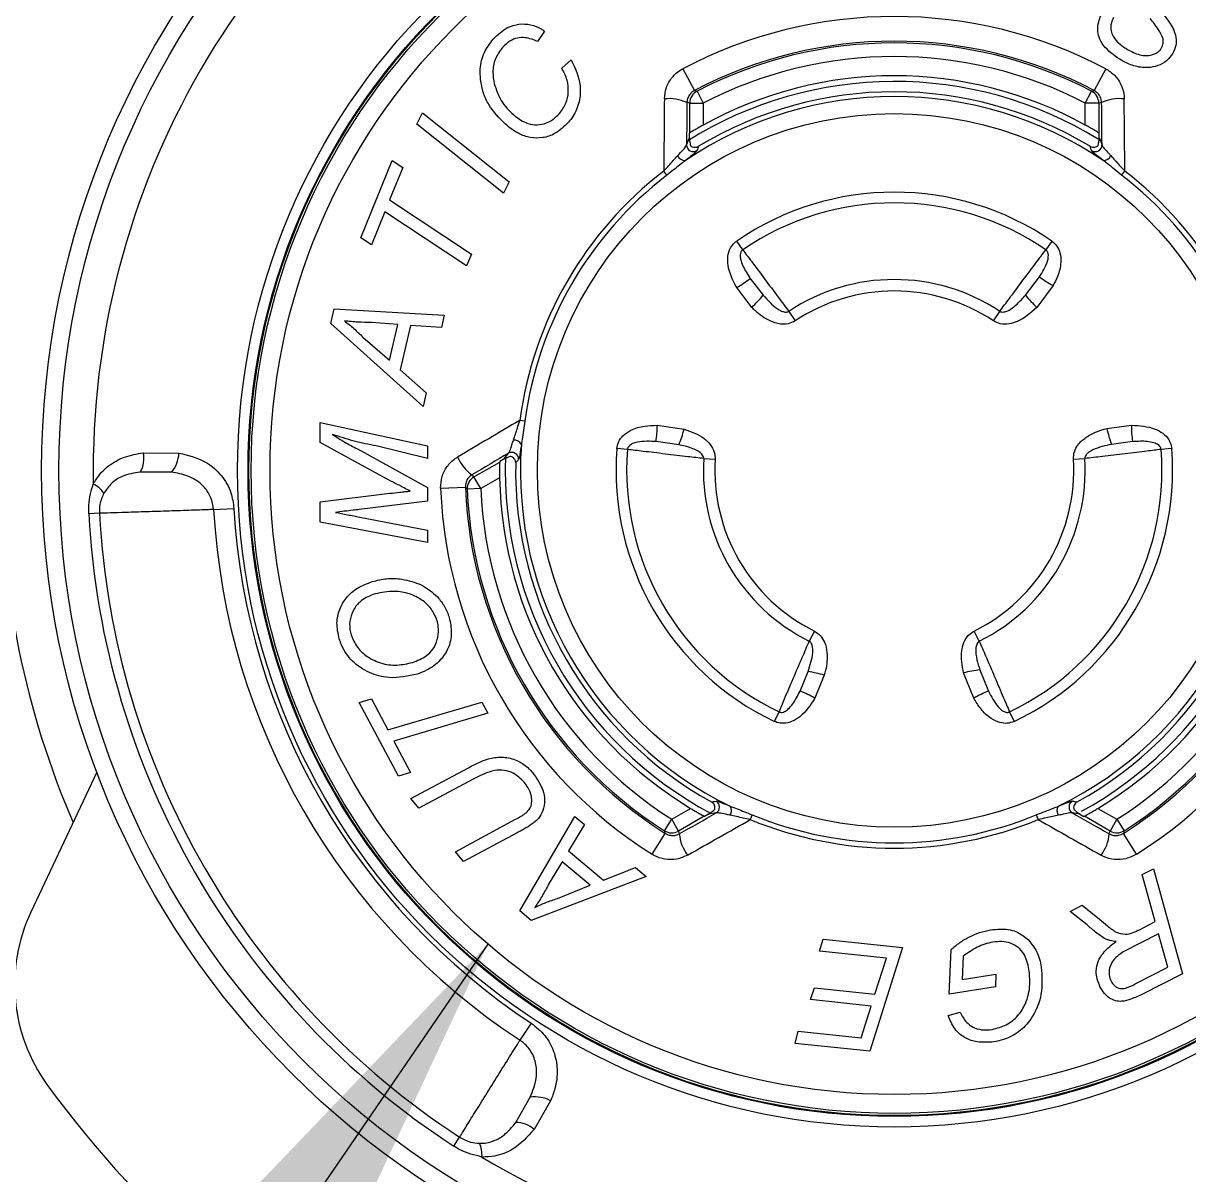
# Model space of a CAD drawing. Header units: millimetres. Extents: x 12 to 854, y 4 to 555.
# Drawn here: x 163.69 to 170.95, y 246.17 to 253.34 of the extents above; entities that cross this region are included whole.
import ezdxf

# ---------------------------------------------------------------- set-up
doc = ezdxf.new("R2010")
doc.units = ezdxf.units.MM
doc.linetypes.add('CENTER', pattern=[10.16, 6.35, -1.27, 1.27, -1.27])
doc.layers.add('DEFAULT_1', color=7, linetype='CENTER')
doc.dimstyles.new('SLDDIMSTYLE1', dxfattribs={"dimtxt": 0.18, "dimasz": 3.556, "dimexe": 0, "dimexo": 0.0625, "dimgap": 0, "dimtad": 0, "dimtih": 1, "dimtoh": 1, "dimdec": 0, "dimrnd": 1e-09, "dimzin": 0, "dimdsep": 46, "dimtxsty": 'Standard', "dimsah": 1, "dimcen": 0.09, "dimadec": 0, "dimazin": 0, "dimtfac": 3.556, "dimtdec": 0, "dimtofl": 0, "dimtmove": 0, "dimatfit": 3, "dimfxl": 1, "dimfrac": 2, "dimtolj": 1, "dimtzin": 0, "dimarcsym": 0})

msp = doc.modelspace()

# ---------------------------------------------------------------- linework, layer by layer
at = {"color": 7, "linetype": 'Continuous', "lineweight": 25}
for p, q in [((166.9354, 253.2943), (166.8908, 253.2297)), ((167.0439, 253.0621), (167.1016, 253.1154)), ((167.7975, 253.0596), (167.8692, 252.9234)), ((170.4314, 253.0596), (170.3597, 252.9234)), ((167.8858, 252.9199), (167.9248, 252.8448)), ((170.3041, 252.8448), (170.3432, 252.9199)), ((167.8403, 252.6596), (167.8403, 252.8448)), ((167.8403, 252.8448), (167.9248, 252.8448)), ((167.9248, 252.8448), (167.9248, 252.7086)), ((170.3041, 252.7086), (170.3041, 252.8448)), ((170.3887, 252.8448), (170.3041, 252.8448)), ((170.3887, 252.8448), (170.3887, 252.6596)), ((166.1394, 252.7147), (166.1754, 252.7854)), ((166.1754, 252.7854), (166.715, 252.3548)), ((166.679, 252.284), (166.1394, 252.7147)), ((167.8378, 252.6294), (167.8378, 252.6582)), ((170.3911, 252.6294), (170.3911, 252.6582)), ((167.8204, 252.5848), (167.8378, 252.6294)), ((170.3911, 252.6294), (170.4086, 252.5848)), ((165.7914, 252.0061), (165.9862, 252.4882)), ((166.0525, 252.444), (165.9708, 252.2419)), ((165.9862, 252.4882), (166.0525, 252.444)), ((167.6981, 252.3961), (167.6784, 252.4217)), ((170.5308, 252.3961), (170.5505, 252.4217)), ((166.715, 252.3548), (166.679, 252.284)), ((165.9708, 252.2419), (166.4797, 251.9044)), ((165.9411, 252.1683), (165.8577, 251.962)), ((166.45, 251.8307), (165.9411, 252.1683)), ((165.8577, 251.962), (165.7914, 252.0061)), ((168.1704, 251.9309), (168.1328, 251.9856)), ((170.0961, 251.9856), (170.0585, 251.9309)), ((166.4797, 251.9044), (166.45, 251.8307)), ((168.2173, 251.7525), (168.2971, 251.6484)), ((169.9318, 251.6484), (170.0184, 251.7625)), ((170.1036, 251.7081), (170.002, 251.5725)), ((168.2269, 251.5725), (168.1326, 251.6954)), ((165.605, 251.4718), (165.626, 251.5625)), ((165.626, 251.5625), (166.3112, 251.524)), ((166.3112, 251.524), (166.2935, 251.4472)), ((168.4573, 251.5477), (168.4966, 251.4884)), ((169.7323, 251.4884), (169.7717, 251.5477)), ((166.1796, 250.9538), (165.605, 251.4718)), ((166.0219, 251.4659), (165.8574, 251.4772)), ((165.9705, 251.2433), (166.0219, 251.4659)), ((166.1007, 251.4604), (166.0365, 251.1824)), ((166.2935, 251.4472), (166.1007, 251.4604)), ((165.8041, 251.3873), (165.9705, 251.2433)), ((166.0365, 251.1824), (166.1992, 251.039)), ((166.1992, 251.039), (166.1796, 250.9538)), ((165.5387, 250.731), (165.5387, 250.8557)), ((165.5387, 250.8557), (166.2064, 250.7094)), ((166.8133, 250.8636), (166.7813, 250.8679)), ((167.6375, 250.8377), (167.8053, 250.8136)), ((170.4379, 250.8175), (170.5915, 250.8377)), ((165.9504, 250.5043), (165.5387, 250.731)), ((165.7701, 250.6904), (166.2064, 250.45)), ((166.2064, 250.6303), (165.8871, 250.7087)), ((166.2064, 250.7094), (166.2064, 250.6303)), ((167.4524, 250.6872), (167.3862, 250.6924)), ((167.7724, 250.7163), (167.6302, 250.7358)), ((170.5987, 250.7358), (170.4686, 250.7187)), ((170.8428, 250.6924), (170.7766, 250.6872)), ((164.4359, 250.6667), (164.6582, 250.6645)), ((166.6811, 250.626), (166.6562, 250.6116)), ((166.6811, 250.626), (166.711, 250.6634)), ((167.9277, 250.6304), (167.9987, 250.626)), ((170.2302, 250.626), (170.3013, 250.6304)), ((164.6114, 250.5446), (164.4167, 250.5461)), ((166.4958, 250.5162), (166.6562, 250.6088)), ((166.5381, 250.443), (166.4958, 250.5162)), ((166.6561, 250.5111), (166.5381, 250.443)), ((165.5387, 250.361), (165.9721, 250.4137)), ((166.2064, 250.45), (166.2064, 250.3646)), ((166.2884, 250.4458), (166.4423, 250.4518)), ((166.5381, 250.443), (166.4536, 250.4392)), ((165.5387, 250.2349), (165.5387, 250.361)), ((166.2064, 250.3646), (165.7803, 250.3127)), ((164.1624, 250.2891), (164.096, 250.2855)), ((164.8737, 250.3127), (165.0006, 250.32)), ((165.7848, 250.2658), (166.2064, 250.1851)), ((166.2064, 250.107), (165.5387, 250.2349)), ((166.2064, 250.1851), (166.2064, 250.107)), ((168.6166, 249.5558), (168.5848, 249.4921)), ((169.6441, 249.4921), (169.6124, 249.5558)), ((169.6473, 249.3147), (169.7015, 249.1818)), ((168.5275, 249.1818), (168.5777, 249.303)), ((168.6786, 249.2802), (168.6193, 249.1371)), ((169.6096, 249.1371), (169.5466, 249.2945)), ((165.7808, 249.1103), (165.8572, 249.1327)), ((166.0249, 248.6512), (165.7808, 249.1103)), ((165.8572, 249.1327), (165.9596, 248.9402)), ((165.9596, 248.9402), (166.5453, 249.1131)), ((166.5453, 249.1131), (166.5826, 249.043)), ((166.5826, 249.043), (165.9969, 248.8701)), ((168.3678, 248.9921), (168.3964, 249.052)), ((169.8325, 249.052), (169.8611, 248.9921)), ((165.9969, 248.8701), (166.1013, 248.6737)), ((164.1468, 248.6759), (163.7354, 247.8032)), ((166.1013, 248.6737), (166.0249, 248.6512)), ((166.1019, 248.5125), (166.4613, 248.7042)), ((166.4912, 248.6321), (166.153, 248.4517)), ((166.153, 248.4517), (166.1019, 248.5125)), ((167.7278, 248.3824), (167.8457, 248.4505)), ((170.3832, 248.4505), (170.5012, 248.3824)), ((166.3807, 248.1803), (166.7558, 248.3825)), ((166.7814, 247.8113), (167.1244, 248.4002)), ((167.1244, 248.4002), (167.1843, 248.3499)), ((167.6823, 248.3111), (167.7278, 248.3824)), ((167.7701, 248.3092), (167.7278, 248.3824)), ((167.9304, 248.4018), (167.7701, 248.3092)), ((167.9578, 248.4147), (167.9329, 248.4004)), ((168.0051, 248.4219), (167.9578, 248.4147)), ((168.2297, 248.4104), (168.2174, 248.3806)), ((169.9993, 248.4104), (170.0116, 248.3806)), ((170.2712, 248.4147), (170.2238, 248.4219)), ((170.2712, 248.4147), (170.296, 248.4004)), ((170.4589, 248.3092), (170.2985, 248.4018)), ((170.5012, 248.3824), (170.4589, 248.3092)), ((170.5012, 248.3824), (170.5467, 248.3111)), ((166.7652, 248.2983), (166.4316, 248.1196)), ((167.1843, 248.3499), (167.0858, 248.1853)), ((167.6054, 248.1648), (167.6875, 248.295)), ((170.6236, 248.1648), (170.5414, 248.295)), ((166.4316, 248.1196), (166.3807, 248.1803)), ((167.0858, 248.1853), (167.3028, 248.0032)), ((167.0453, 248.1181), (166.9612, 247.9776)), ((167.2191, 247.9723), (167.0453, 248.1181)), ((167.3028, 248.0032), (167.503, 248.0825)), ((167.503, 248.0825), (167.5694, 248.0267)), ((167.5694, 248.0267), (166.8522, 247.7519)), ((170.6596, 248.0379), (170.729, 248.0733)), ((170.7404, 247.7448), (170.6596, 248.0379)), ((170.729, 248.0733), (170.909, 247.4201)), ((167.0167, 247.8899), (167.2191, 247.9723)), ((166.8522, 247.7519), (166.7814, 247.8113)), ((170.2103, 247.8089), (170.2847, 247.8469)), ((170.3167, 247.7249), (170.2103, 247.8089)), ((170.2847, 247.8469), (170.3939, 247.7606)), ((170.6418, 247.6946), (170.7404, 247.7448)), ((170.7612, 247.6695), (170.5405, 247.557)), ((170.8189, 247.4601), (170.7612, 247.6695)), ((168.6483, 247.5609), (168.6718, 247.6354)), ((168.6718, 247.6354), (169.1663, 247.5834)), ((169.1663, 247.5834), (168.9615, 246.9376)), ((169.4558, 247.2933), (169.4683, 247.5711)), ((169.0652, 247.5171), (168.6483, 247.5609)), ((168.9943, 247.2935), (169.0652, 247.5171)), ((169.5441, 247.53), (169.5376, 247.3851)), ((170.6155, 247.3565), (170.8189, 247.4601)), ((169.5376, 247.3851), (169.7481, 247.4185)), ((169.7481, 247.4185), (169.744, 247.3389)), ((170.909, 247.4201), (170.6613, 247.2939)), ((168.5932, 247.2587), (168.6181, 247.3331)), ((168.6181, 247.3331), (168.9943, 247.2935)), ((169.744, 247.3389), (169.4558, 247.2933)), ((168.9708, 247.219), (168.5932, 247.2587)), ((168.9077, 247.0203), (168.9708, 247.219)), ((169.4498, 247.1609), (169.5254, 247.1816)), ((166.8526, 247.1124), (166.7828, 247.0061)), ((168.4961, 246.9865), (168.5162, 247.0614)), ((168.5162, 247.0614), (168.9077, 247.0203)), ((168.9615, 246.9376), (168.4961, 246.9865)), ((166.7564, 246.4937), (166.8468, 246.6503)), ((166.9736, 246.6287), (166.8704, 246.4499)), ((166.3704, 246.3462), (166.4067, 246.4019))]:
    msp.add_line(p, q, dxfattribs=at)
at = {"color": 7, "linetype": 'Continuous', "lineweight": 25, "flags": 128}
for points in [[(167.8692, 252.9234), (167.8702, 252.9232), (167.8858, 252.9199)], [(170.3432, 252.9199), (170.3522, 252.9218), (170.3597, 252.9234)], [(166.4536, 250.4392), (166.4474, 250.4461), (166.4423, 250.4518)], [(167.6875, 248.295), (167.6872, 248.2959), (167.6823, 248.3111)], [(170.5467, 248.3111), (170.5438, 248.3023), (170.5414, 248.295)]]:
    msp.add_lwpolyline(points, dxfattribs=at)
at = {"color": 7, "linetype": 'Continuous', "lineweight": 25}
for radius in [5.3118, 5.204, 4.0916, 4.0258, 4.0204, 4.0066, 3.8891, 2.2234]:
    msp.add_circle((169.1145, 250.5567), radius, dxfattribs=at)
for centre, radius, start, end in [((169.1145, 250.5567), 4.9905, 119.02148, 180.97852), ((169.1145, 250.5567), 2.8282, 62.24791, 117.75209), ((169.1145, 250.5567), 2.6743, 62.24791, 117.75209), ((169.1145, 250.5567), 2.6635, 62.52826, 117.47174), ((169.1145, 250.5567), 2.5789, 62.52826, 117.47174), ((169.1145, 250.5567), 2.4588, 61.06423, 118.93577), ((169.1145, 250.5567), 2.4234, 58.41361, 122.05246), ((411.9027, 250.6083), 244.231, 179.469184, 179.574574), ((167.715, 252.6222), 0.2509, 64.59188, 97.52415), ((169.1145, 250.5567), 2.3288, 56.02612, 123.97388), ((167.925, 252.8447), 0.0847, 117.57086, 179.9728), ((169.1145, 250.5567), 2.359, 58.87732, 121.12268), ((170.3039, 252.8447), 0.0847, 0.0272, 62.42914), ((170.5139, 252.6222), 0.2509, 82.47585, 115.40812), ((-73.6737, 250.6083), 244.231, 0.425426, 0.530816), ((408.904, 250.6148), 241.0917, 179.46909, 179.531826), ((-70.6751, 250.6148), 241.0917, 0.468174, 0.53091), ((169.1145, 250.5567), 2.4588, 121.21262, 121.27942), ((169.1145, 250.5567), 2.4588, 58.72058, 58.78738), ((167.8629, 252.5854), 0.0425, 180.73614, 301.02619), ((170.366, 252.5854), 0.0425, 238.97381, 359.26386), ((167.8089, 252.5342), 0.0464, 200.42391, 275.23871), ((170.4201, 252.5342), 0.0464, 264.76129, 339.57609), ((169.1145, 250.5567), 2.3538, 127.59676, 172.40324), ((169.1145, 250.5567), 2.3215, 127.59676, 172.40324), ((169.1145, 250.5567), 2.3215, 7.59676, 52.40324), ((169.1145, 250.5567), 2.3538, 7.59676, 52.40324), ((169.1145, 250.5567), 1.7336, 55.51076, 124.48924), ((169.1145, 250.5567), 1.6672, 55.51076, 124.48924), ((167.7676, 252.3268), 0.7294, 300.03405, 308.06365), ((169.1145, 250.5567), 1.1891, 56.44873, 123.55127), ((170.453, 252.3495), 0.7303, 233.4812, 241.42413), ((167.6508, 252.1754), 0.834, 313.69639, 320.80757), ((169.1145, 250.5567), 1.1179, 56.44873, 123.55127), ((170.5781, 252.1754), 0.834, 219.19243, 226.30361), ((290.4639, 40.2702), 244.231, 120.425426, 120.530816), ((166.9081, 250.8381), 0.7294, 351.93635, 359.96595), ((171.3208, 250.8381), 0.7294, 180.03405, 188.06365), ((166.9785, 251.0385), 0.8568, 337.91448, 344.78777), ((171.2482, 251.0149), 0.834, 193.69639, 200.80757), ((166.7491, 250.6987), 0.0464, 24.76129, 99.57609), ((169.1145, 250.5567), 2.3288, 176.02612, 243.97388), ((169.1145, 250.5567), 1.7336, 175.51076, 244.48924), ((169.1145, 250.5567), 1.7336, 295.51076, 4.48924), ((169.1145, 250.5567), 2.3288, 296.02612, 3.97388), ((164.2755, 250.6303), 0.1644, 329.17996, 12.78761), ((164.4541, 250.6752), 0.2044, 320.29515, 357.01736), ((166.626, 250.736), 0.2509, 202.47585, 235.40812), ((288.9589, 42.8638), 241.0917, 120.468174, 120.53091), ((169.1145, 250.5567), 2.4234, 177.87702, 241.89687), ((166.7318, 250.6263), 0.0425, 358.97381, 119.26386), ((169.1145, 250.5567), 1.6672, 175.51076, 244.48924), ((169.1145, 250.5567), 1.1891, 176.44873, 243.55127), ((169.1145, 250.5567), 1.1179, 176.44873, 243.55127), ((169.1145, 250.5567), 1.1179, 296.44873, 3.55127), ((169.1145, 250.5567), 1.1891, 296.44873, 3.55127), ((169.1145, 250.5567), 1.6672, 295.51076, 4.48924), ((169.1145, 250.5567), 5.5668, 180, 203.22302), ((169.1145, 250.5567), 2.4588, 178.72058, 178.78738), ((169.1145, 250.5567), 2.359, 178.87732, 241.12268), ((169.1145, 250.5567), 2.359, 298.87732, 1.12268), ((169.1145, 250.5567), 2.4234, 298.77925, 0), ((164.0533, 250.3216), 0.166, 34.10292, 64.51648), ((166.5383, 250.4428), 0.0847, 120.0272, 182.42914), ((169.1145, 250.5567), 2.4588, 181.06423, 238.93577), ((169.1145, 250.5567), 2.4588, 301.06423, 358.93577), ((169.1145, 250.5567), 2.8282, 182.24791, 237.75209), ((169.1145, 250.5567), 2.6743, 182.24791, 237.75209), ((169.1145, 250.5567), 2.6635, 182.52826, 237.47174), ((169.1145, 250.5567), 2.5789, 182.52826, 237.47174), ((169.1145, 250.5567), 2.5789, 302.52826, 357.47174), ((169.1145, 250.5567), 2.6743, 302.24791, 357.75209), ((169.1145, 250.5567), 2.6635, 302.52826, 357.47174), ((169.1145, 250.5567), 2.8282, 302.24791, 357.75209), ((169.1145, 250.5567), 5.0258, 183.09343, 236.90657), ((169.1145, 250.5567), 4.9593, 183.09343, 236.90657), ((169.1145, 250.5567), 4.2478, 183.29272, 236.70728), ((169.1145, 250.5567), 4.1207, 183.29272, 236.70728), ((169.7653, 248.466), 0.8568, 97.91448, 104.78777), ((168.4445, 248.4798), 0.834, 73.69639, 80.80757), ((168.255, 248.5052), 0.7294, 60.03405, 68.06365), ((169.9739, 248.5052), 0.7294, 111.93635, 119.96595), ((167.9834, 248.4585), 0.0425, 300.73614, 61.02619), ((168.0547, 248.4373), 0.0464, 320.42391, 35.23871), ((170.1742, 248.4373), 0.0464, 144.76129, 219.57609), ((170.2455, 248.4585), 0.0425, 118.97381, 239.26386), ((49.1693, 458.1915), 241.0917, 299.46909, 299.531826), ((47.6757, 460.7917), 244.231, 299.469184, 299.574574), ((169.1145, 250.5567), 2.4588, 241.21262, 241.27942), ((169.1145, 250.5567), 2.3538, 247.59676, 292.40324), ((169.1145, 250.5567), 2.3215, 247.59676, 292.40324), ((290.5532, 460.7917), 244.231, 240.425426, 240.530816), ((289.0596, 458.1915), 241.0917, 240.468174, 240.53091), ((169.1145, 250.5567), 2.4588, 298.72058, 298.78738), ((167.7277, 248.3826), 0.0847, 237.57086, 299.9728), ((170.5012, 248.3826), 0.0847, 240.0272, 302.42914), ((168.0255, 248.312), 0.2509, 184.59188, 217.52415), ((170.2035, 248.312), 0.2509, 322.47585, 355.40812), ((164.6927, 247.3519), 1.0583, 154.75904, 215.93359), ((169.1145, 250.5567), 6.5193, 215.93359, 324.06641), ((166.8788, 246.4547), 0.1981, 61.39489, 99.28379), ((166.7587, 246.3293), 0.1644, 47.21239, 90.82004), ((166.3803, 246.2912), 0.166, 355.48352, 25.89708), ((169.1145, 250.5567), 4.9905, 239.02148, 300.97852)]:
    msp.add_arc(centre, radius, start, end, dxfattribs=at)
for centre, major_axis, start_param, end_param in [((166.8894, 250.5567), (3.2125, 0), 1.27029, 1.276016), ((171.3396, 250.5567), (3.2125, 0), 1.865577, 1.871303), ((168.0019, 252.4837), (-1.6062, 2.7821), 1.865577, 1.871303), ((170.227, 248.6297), (-1.6062, 2.7821), 1.27029, 1.276016), ((168.0019, 248.6297), (1.6062, 2.7821), 5.007169, 5.012895)]:
    msp.add_ellipse(centre, major_axis=major_axis, ratio=0.745659, start_param=start_param, end_param=end_param, dxfattribs=at)
for points, knots in [([(170.5331, 253.1096), (170.4953, 253.1344), (170.4402, 253.1705), (170.3942, 253.2394), (170.3788, 253.2953), (170.3864, 253.3607), (170.4075, 253.4037), (170.4196, 253.4286)], [0, 0, 0, 0, 0.340825, 0.49701, 0.625255, 0.783051, 1, 1, 1, 1]), ([(170.48, 253.3795), (170.4735, 253.3644), (170.4622, 253.338), (170.4625, 253.2959), (170.4791, 253.255), (170.5163, 253.2114), (170.5537, 253.1883), (170.5749, 253.1751)], [0, 0, 0, 0, 0.195605, 0.341822, 0.488775, 0.709121, 1, 1, 1, 1]), ([(170.7846, 253.4068), (170.796, 253.3918), (170.8131, 253.3693), (170.8348, 253.3383), (170.8443, 253.322), (170.849, 253.3139)], [0, 0, 0, 0, 0.499153, 0.749224, 1, 1, 1, 1]), ([(166.6151, 253.243), (166.6434, 253.2706), (166.6896, 253.3157), (166.7761, 253.3408), (166.8492, 253.3375), (166.9019, 253.3162), (166.9284, 253.2989), (166.9354, 253.2943)], [0, 0, 0, 0, 0.321088, 0.525102, 0.729281, 0.927879, 1, 1, 1, 1]), ([(170.7872, 253.2506), (170.7789, 253.2683), (170.7645, 253.2993), (170.7352, 253.3385), (170.7173, 253.3617), (170.7083, 253.3732)], [0, 0, 0, 0, 0.4007033, 0.7000426, 1, 1, 1, 1]), ([(170.849, 253.3139), (170.8573, 253.2946), (170.8724, 253.2592), (170.8713, 253.2029), (170.8573, 253.1723), (170.8504, 253.1572)], [0, 0, 0, 0, 0.379191, 0.694628, 1, 1, 1, 1]), ([(166.5369, 252.9919), (166.5356, 253.0142), (166.5321, 253.0707), (166.5543, 253.1611), (166.5952, 253.2162), (166.6151, 253.243)], [0, 0, 0, 0, 0.249698, 0.634928, 1, 1, 1, 1]), ([(166.8908, 253.2297), (166.8661, 253.2397), (166.8263, 253.2558), (166.7658, 253.2533), (166.7149, 253.233), (166.6886, 253.2064), (166.6741, 253.1919)], [0, 0, 0, 0, 0.335034, 0.540957, 0.747565, 1, 1, 1, 1]), ([(170.7801, 253.1903), (170.784, 253.1999), (170.7899, 253.2142), (170.7901, 253.2352), (170.7882, 253.2454), (170.7872, 253.2506)], [0, 0, 0, 0, 0.499202, 0.745799, 1, 1, 1, 1]), ([(166.6741, 253.1919), (166.6574, 253.1689), (166.6239, 253.1227), (166.6093, 253.0413), (166.618, 252.9908), (166.622, 252.9677)], [0, 0, 0, 0, 0.3500176, 0.7030975, 1, 1, 1, 1]), ([(170.8504, 253.1572), (170.8384, 253.1402), (170.8145, 253.1061), (170.7576, 253.0754), (170.6867, 253.0622), (170.6079, 253.073), (170.5572, 253.0978), (170.5331, 253.1096)], [0, 0, 0, 0, 0.175979, 0.352166, 0.532116, 0.777464, 1, 1, 1, 1]), ([(170.5749, 253.1751), (170.6005, 253.1625), (170.6405, 253.1429), (170.7011, 253.1401), (170.7419, 253.152), (170.7682, 253.1714), (170.7769, 253.1853), (170.7801, 253.1903)], [0, 0, 0, 0, 0.367492, 0.574259, 0.781434, 0.920264, 1, 1, 1, 1]), ([(167.1016, 253.1154), (167.126, 253.0626), (167.1644, 252.9796), (167.1556, 252.853), (167.1245, 252.7753), (167.094, 252.7374), (167.0846, 252.7257)], [0, 0, 0, 0, 0.416384, 0.654693, 0.89356, 1, 1, 1, 1]), ([(167.0296, 252.7814), (167.044, 252.8015), (167.073, 252.8418), (167.0871, 252.9155), (167.0798, 252.9921), (167.0563, 253.0379), (167.0439, 253.0621)], [0, 0, 0, 0, 0.241315, 0.483694, 0.726435, 1, 1, 1, 1]), ([(167.6822, 252.8709), (167.6848, 252.895), (167.69, 252.9433), (167.7278, 253.0074), (167.7682, 253.0434), (167.7934, 253.0574), (167.7975, 253.0596)], [0, 0, 0, 0, 0.314204, 0.628521, 0.939871, 1, 1, 1, 1]), ([(170.4314, 253.0596), (170.4515, 253.0464), (170.4918, 253.02), (170.5313, 252.9583), (170.5456, 252.9061), (170.5466, 252.8767), (170.5468, 252.8709)], [0, 0, 0, 0, 0.307355, 0.614599, 0.924682, 1, 1, 1, 1]), ([(166.6918, 252.7133), (166.6541, 252.7517), (166.5973, 252.8094), (166.5514, 252.9093), (166.5418, 252.964), (166.5369, 252.9919)], [0, 0, 0, 0, 0.492608, 0.740954, 1, 1, 1, 1]), ([(166.622, 252.9677), (166.6342, 252.9308), (166.6527, 252.8751), (166.7002, 252.8123), (166.7291, 252.7853), (166.7437, 252.7716)], [0, 0, 0, 0, 0.492811, 0.743684, 1, 1, 1, 1]), ([(167.8692, 252.9234), (167.8614, 252.9183), (167.8457, 252.9081), (167.8301, 252.8848), (167.8236, 252.8643), (167.8229, 252.8521), (167.8227, 252.8488)], [0, 0, 0, 0, 0.291635, 0.582671, 0.889303, 1, 1, 1, 1]), ([(170.4063, 252.8488), (170.405, 252.8586), (170.4026, 252.8782), (170.3862, 252.9056), (170.3685, 252.9175), (170.3597, 252.9234)], [0, 0, 0, 0, 0.333448, 0.667642, 1, 1, 1, 1]), ([(167.0846, 252.7257), (167.0577, 252.6993), (167.0119, 252.6543), (166.925, 252.6256), (166.8466, 252.6268), (166.7653, 252.6559), (166.7186, 252.6924), (166.6918, 252.7133)], [0, 0, 0, 0, 0.246985, 0.421312, 0.595705, 0.768058, 1, 1, 1, 1]), ([(166.7437, 252.7716), (166.7673, 252.7535), (166.8065, 252.7234), (166.875, 252.7064), (166.9344, 252.7138), (166.9886, 252.7396), (167.0159, 252.7675), (167.0296, 252.7814)], [0, 0, 0, 0, 0.278042, 0.460964, 0.644552, 0.822375, 1, 1, 1, 1]), ([(167.9248, 252.7086), (167.9122, 252.7015), (167.8888, 252.6884), (167.862, 252.6727), (167.8463, 252.6633), (167.8411, 252.6601), (167.8404, 252.6597), (167.8403, 252.6596)], [0, 0, 0, 0, 0.312317, 0.578714, 0.781646, 0.963768, 1, 1, 1, 1]), ([(170.3887, 252.6596), (170.3874, 252.6604), (170.385, 252.6619), (170.3719, 252.6697), (170.353, 252.6809), (170.3295, 252.6945), (170.3122, 252.7041), (170.3041, 252.7086)], [0, 0, 0, 0, 0.1867393, 0.3729677, 0.5721137, 0.7994312, 1, 1, 1, 1]), ([(167.7654, 252.518), (167.7775, 252.5308), (167.7988, 252.5534), (167.8163, 252.5752), (167.8193, 252.5822), (167.8204, 252.5848)], [0, 0, 0, 0, 0.449388, 0.79343, 1, 1, 1, 1]), ([(167.8378, 252.6294), (167.8378, 252.6288), (167.8378, 252.6271), (167.838, 252.6235), (167.8386, 252.6146), (167.8408, 252.5988), (167.8429, 252.5888), (167.8445, 252.5815)], [0, 0, 0, 0, 0.014674, 0.03539, 0.093311, 0.337381, 1, 1, 1, 1]), ([(167.8445, 252.5815), (167.8482, 252.5786), (167.8557, 252.5728), (167.8698, 252.5695), (167.8835, 252.5705), (167.8915, 252.5744), (167.8952, 252.5762)], [0, 0, 0, 0, 0.258453, 0.516921, 0.775244, 1, 1, 1, 1]), ([(167.8952, 252.5762), (167.8937, 252.5725), (167.8903, 252.5634), (167.8868, 252.5543), (167.8848, 252.5489)], [0, 0, 0, 0, 0.410381, 1, 1, 1, 1]), ([(170.3338, 252.5762), (170.3381, 252.5741), (170.3468, 252.57), (170.3613, 252.5697), (170.3745, 252.5736), (170.3813, 252.579), (170.3845, 252.5815)], [0, 0, 0, 0, 0.261173, 0.522421, 0.78194, 1, 1, 1, 1]), ([(170.3441, 252.5489), (170.3427, 252.5527), (170.3393, 252.5618), (170.3358, 252.5709), (170.3338, 252.5762)], [0, 0, 0, 0, 0.410381, 1, 1, 1, 1]), ([(170.3845, 252.5815), (170.3859, 252.5881), (170.3877, 252.5962), (170.3895, 252.609), (170.3901, 252.614), (170.3905, 252.618), (170.3908, 252.6215), (170.391, 252.6245), (170.3911, 252.6274), (170.3911, 252.6288), (170.3911, 252.6294)], [0, 0, 0, 0, 0.612176, 0.74147, 0.828526, 0.887443, 0.927676, 0.969497, 0.985761, 1, 1, 1, 1]), ([(170.4086, 252.5848), (170.4109, 252.5802), (170.4161, 252.5697), (170.4383, 252.5446), (170.4566, 252.5253), (170.4636, 252.518)], [0, 0, 0, 0, 0.331603, 0.745567, 1, 1, 1, 1]), ([(167.6784, 252.4217), (167.6987, 252.4441), (167.7292, 252.4779), (167.7563, 252.5079), (167.7654, 252.518)], [0, 0, 0, 0, 0.6648701, 1, 1, 1, 1]), ([(167.8848, 252.5489), (167.8818, 252.5451), (167.8759, 252.5373), (167.8483, 252.515), (167.8243, 252.4966), (167.8131, 252.488)], [0, 0, 0, 0, 0.348734, 0.695761, 1, 1, 1, 1]), ([(170.4158, 252.488), (170.3982, 252.5015), (170.3677, 252.5249), (170.3478, 252.5427), (170.345, 252.5475), (170.3441, 252.5489)], [0, 0, 0, 0, 0.486904, 0.843488, 1, 1, 1, 1]), ([(170.4636, 252.518), (170.4806, 252.4985), (170.508, 252.4673), (170.5389, 252.4342), (170.5505, 252.4217)], [0, 0, 0, 0, 0.624202, 1, 1, 1, 1]), ([(167.8131, 252.488), (167.7889, 252.4685), (167.7517, 252.4387), (167.7119, 252.4071), (167.6981, 252.3961)], [0, 0, 0, 0, 0.6515746, 1, 1, 1, 1]), ([(170.5308, 252.3961), (170.5003, 252.4211), (170.4608, 252.4534), (170.4241, 252.4816), (170.4158, 252.488)], [0, 0, 0, 0, 0.774383, 1, 1, 1, 1]), ([(168.1326, 251.6954), (168.1096, 251.7405), (168.0781, 251.8022), (168.0755, 251.89), (168.0897, 251.9394), (168.1128, 251.9705), (168.1282, 251.9822), (168.1328, 251.9856)], [0, 0, 0, 0, 0.4708583, 0.6438427, 0.818186, 0.9461683, 1, 1, 1, 1]), ([(168.1704, 251.9309), (168.1678, 251.9288), (168.1625, 251.9246), (168.1568, 251.9139), (168.1532, 251.8959), (168.1589, 251.8528), (168.1836, 251.8041), (168.2084, 251.7662), (168.2173, 251.7525)], [0, 0, 0, 0, 0.048508, 0.096801, 0.175983, 0.321769, 0.75629, 1, 1, 1, 1]), ([(168.1704, 251.9309), (168.1877, 251.9079), (168.2281, 251.8542), (168.3053, 251.7514), (168.3877, 251.6412), (168.4356, 251.5769), (168.4573, 251.5477)], [0, 0, 0, 0, 0.209448, 0.488381, 0.767637, 1, 1, 1, 1]), ([(169.7717, 251.5477), (169.7912, 251.574), (169.8367, 251.6352), (169.9166, 251.742), (169.9967, 251.8488), (170.0393, 251.9053), (170.0585, 251.9309)], [0, 0, 0, 0, 0.209822, 0.489173, 0.768619, 1, 1, 1, 1]), ([(170.0184, 251.7625), (170.0281, 251.778), (170.0479, 251.8093), (170.0672, 251.8509), (170.0749, 251.8846), (170.0746, 251.905), (170.07, 251.9188), (170.0644, 251.9266), (170.0601, 251.9298), (170.0585, 251.9309)], [0, 0, 0, 0, 0.290825, 0.591998, 0.741475, 0.853435, 0.917333, 0.970191, 1, 1, 1, 1]), ([(170.0961, 251.9856), (170.1076, 251.9756), (170.1305, 251.9557), (170.1501, 251.9083), (170.1549, 251.8428), (170.1368, 251.7726), (170.1133, 251.7269), (170.1036, 251.7081)], [0, 0, 0, 0, 0.148134, 0.295632, 0.491383, 0.790118, 1, 1, 1, 1]), ([(168.2971, 251.6484), (168.3106, 251.6333), (168.3377, 251.603), (168.3761, 251.5692), (168.4091, 251.5497), (168.4303, 251.5432), (168.4461, 251.5428), (168.4536, 251.5461), (168.4573, 251.5477)], [0, 0, 0, 0, 0.30313, 0.609507, 0.766757, 0.877763, 0.941122, 1, 1, 1, 1]), ([(169.7717, 251.5477), (169.7752, 251.5462), (169.7832, 251.5426), (169.8009, 251.5434), (169.836, 251.556), (169.8817, 251.5929), (169.9147, 251.6295), (169.9318, 251.6484)], [0, 0, 0, 0, 0.057024, 0.130805, 0.259126, 0.617119, 1, 1, 1, 1]), ([(168.4966, 251.4884), (168.4823, 251.4812), (168.4537, 251.4669), (168.398, 251.4668), (168.3256, 251.4897), (168.2681, 251.5318), (168.2345, 251.565), (168.2269, 251.5725)], [0, 0, 0, 0, 0.155667, 0.310345, 0.532729, 0.895133, 1, 1, 1, 1]), ([(170.002, 251.5725), (169.9642, 251.5383), (169.9129, 251.492), (169.8297, 251.4671), (169.7765, 251.4661), (169.7462, 251.4814), (169.7323, 251.4884)], [0, 0, 0, 0, 0.493088, 0.670082, 0.848361, 1, 1, 1, 1]), ([(165.8574, 251.4772), (165.8292, 251.4779), (165.787, 251.479), (165.7309, 251.4834), (165.703, 251.487), (165.689, 251.4888)], [0, 0, 0, 0, 0.49912, 0.749397, 1, 1, 1, 1]), ([(165.689, 251.4888), (165.709, 251.4729), (165.7389, 251.4491), (165.7764, 251.4141), (165.7949, 251.3962), (165.8041, 251.3873)], [0, 0, 0, 0, 0.498909, 0.749386, 1, 1, 1, 1]), ([(166.7414, 250.7444), (166.7497, 250.7689), (166.7631, 250.8082), (166.7764, 250.8516), (166.7813, 250.8679)], [0, 0, 0, 0, 0.624202, 1, 1, 1, 1]), ([(166.8133, 250.8636), (166.8069, 250.8246), (166.7987, 250.7743), (166.7926, 250.7285), (166.7913, 250.7181)], [0, 0, 0, 0, 0.774383, 1, 1, 1, 1]), ([(167.3862, 250.6924), (167.3891, 250.7073), (167.3949, 250.7372), (167.4262, 250.7778), (167.4804, 250.8147), (167.5552, 250.8355), (167.6114, 250.837), (167.6375, 250.8377)], [0, 0, 0, 0, 0.141277, 0.281947, 0.468635, 0.753541, 1, 1, 1, 1]), ([(170.5915, 250.8377), (170.6421, 250.8351), (170.7112, 250.8315), (170.7886, 250.7898), (170.8243, 250.7529), (170.8397, 250.7173), (170.8421, 250.6981), (170.8428, 250.6924)], [0, 0, 0, 0, 0.4708583, 0.6438427, 0.818186, 0.9461683, 1, 1, 1, 1]), ([(165.8871, 250.7087), (165.8413, 250.7181), (165.7725, 250.7322), (165.6827, 250.7583), (165.638, 250.7726), (165.6157, 250.7797)], [0, 0, 0, 0, 0.498571, 0.7491895, 1, 1, 1, 1]), ([(165.6157, 250.7797), (165.6408, 250.7638), (165.6784, 250.7398), (165.7303, 250.7107), (165.7568, 250.6972), (165.7701, 250.6904)], [0, 0, 0, 0, 0.499277, 0.749515, 1, 1, 1, 1]), ([(167.8053, 250.8136), (167.8494, 250.7981), (167.9106, 250.7765), (167.9699, 250.7191), (167.9962, 250.674), (167.9979, 250.6409), (167.9987, 250.626)], [0, 0, 0, 0, 0.476924, 0.661342, 0.8471, 1, 1, 1, 1]), ([(170.2302, 250.626), (170.2312, 250.642), (170.2331, 250.6739), (170.2608, 250.7222), (170.3168, 250.7734), (170.3821, 250.8022), (170.4277, 250.8147), (170.4379, 250.8175)], [0, 0, 0, 0, 0.155667, 0.310345, 0.532729, 0.895133, 1, 1, 1, 1]), ([(166.711, 250.6634), (166.7139, 250.6677), (166.7204, 250.6774), (166.731, 250.7093), (166.7385, 250.7347), (166.7414, 250.7444)], [0, 0, 0, 0, 0.331603, 0.745567, 1, 1, 1, 1]), ([(166.7913, 250.7181), (166.7884, 250.6961), (166.7833, 250.658), (166.7779, 250.6319), (166.7751, 250.627), (166.7743, 250.6255)], [0, 0, 0, 0, 0.486904, 0.843488, 1, 1, 1, 1]), ([(167.6302, 250.7358), (167.6108, 250.7369), (167.5716, 250.739), (167.5225, 250.7356), (167.4873, 250.7259), (167.4683, 250.7152), (167.4581, 250.7046), (167.4534, 250.6953), (167.4526, 250.6895), (167.4524, 250.6872)], [0, 0, 0, 0, 0.291586, 0.586246, 0.74759, 0.850142, 0.915329, 0.965985, 1, 1, 1, 1]), ([(167.9277, 250.6304), (167.9272, 250.6342), (167.9263, 250.6429), (167.9167, 250.6578), (167.8883, 250.6819), (167.8373, 250.7016), (167.7933, 250.7116), (167.7724, 250.7163)], [0, 0, 0, 0, 0.060752, 0.139356, 0.276067, 0.657463, 1, 1, 1, 1]), ([(170.4686, 250.7187), (170.4488, 250.7146), (170.409, 250.7063), (170.3604, 250.6899), (170.3271, 250.6711), (170.3109, 250.656), (170.3026, 250.6425), (170.3017, 250.6343), (170.3013, 250.6304)], [0, 0, 0, 0, 0.30313, 0.609507, 0.766757, 0.877763, 0.941122, 1, 1, 1, 1]), ([(170.7766, 250.6872), (170.7761, 250.6905), (170.7751, 250.6972), (170.7687, 250.7075), (170.7549, 250.7196), (170.7147, 250.7362), (170.6602, 250.7392), (170.6149, 250.7367), (170.5987, 250.7358)], [0, 0, 0, 0, 0.048508, 0.096801, 0.175983, 0.321769, 0.75629, 1, 1, 1, 1]), ([(164.1247, 250.4715), (164.1303, 250.4812), (164.1547, 250.5238), (164.2165, 250.5886), (164.3191, 250.646), (164.3965, 250.6597), (164.4359, 250.6667)], [0, 0, 0, 0, 0.085878, 0.375364, 0.681912, 1, 1, 1, 1]), ([(164.6582, 250.6645), (164.7183, 250.65), (164.8173, 250.6262), (164.9264, 250.5288), (164.9857, 250.4271), (164.996, 250.3528), (165.0006, 250.32)], [0, 0, 0, 0, 0.356484, 0.586818, 0.817791, 1, 1, 1, 1]), ([(166.2884, 250.4458), (166.2898, 250.4698), (166.2926, 250.5179), (166.3262, 250.5829), (166.3643, 250.6214), (166.3893, 250.637), (166.3942, 250.64)], [0, 0, 0, 0, 0.307355, 0.614599, 0.924682, 1, 1, 1, 1]), ([(166.7259, 250.6442), (166.7195, 250.6421), (166.7117, 250.6396), (166.6996, 250.6348), (166.695, 250.6328), (166.6913, 250.6312), (166.6882, 250.6297), (166.6854, 250.6284), (166.6829, 250.627), (166.6817, 250.6263), (166.6811, 250.626)], [0, 0, 0, 0, 0.612176, 0.74147, 0.828526, 0.887443, 0.927676, 0.969497, 0.985761, 1, 1, 1, 1]), ([(166.7559, 250.6029), (166.7555, 250.6077), (166.7548, 250.6173), (166.7477, 250.63), (166.7378, 250.6395), (166.7297, 250.6427), (166.7259, 250.6442)], [0, 0, 0, 0, 0.261173, 0.522421, 0.78194, 1, 1, 1, 1]), ([(166.7743, 250.6255), (166.7718, 250.6224), (166.7656, 250.6149), (166.7595, 250.6074), (166.7559, 250.6029)], [0, 0, 0, 0, 0.410381, 1, 1, 1, 1]), ([(167.9277, 250.6304), (167.8952, 250.6342), (167.8194, 250.643), (167.6869, 250.6587), (167.5543, 250.6748), (167.4842, 250.6833), (167.4524, 250.6872)], [0, 0, 0, 0, 0.209822, 0.489173, 0.768619, 1, 1, 1, 1]), ([(170.7766, 250.6872), (170.748, 250.6837), (170.6813, 250.6756), (170.5536, 250.6601), (170.417, 250.6439), (170.3374, 250.6346), (170.3013, 250.6304)], [0, 0, 0, 0, 0.2094483, 0.4883807, 0.7676366, 1, 1, 1, 1]), ([(164.4167, 250.5461), (164.3787, 250.54), (164.3148, 250.5297), (164.2355, 250.4806), (164.2052, 250.4359), (164.1908, 250.4147)], [0, 0, 0, 0, 0.434945, 0.731111, 1, 1, 1, 1]), ([(164.8737, 250.3127), (164.8697, 250.3378), (164.8617, 250.3878), (164.8198, 250.4529), (164.754, 250.5077), (164.6798, 250.5349), (164.6286, 250.5422), (164.6114, 250.5446)], [0, 0, 0, 0, 0.194399, 0.388608, 0.587573, 0.86165, 1, 1, 1, 1]), ([(166.6562, 250.6088), (166.6562, 250.6073), (166.6561, 250.6044), (166.6558, 250.5892), (166.6556, 250.5673), (166.6556, 250.5401), (166.6559, 250.5203), (166.6561, 250.5111)], [0, 0, 0, 0, 0.186739, 0.372968, 0.572114, 0.799431, 1, 1, 1, 1]), ([(164.096, 250.2855), (164.0971, 250.3336), (164.0985, 250.3976), (164.1195, 250.4568), (164.1247, 250.4715)], [0, 0, 0, 0, 0.752077, 1, 1, 1, 1]), ([(166.0977, 250.4279), (166.0855, 250.4344), (166.0549, 250.4507), (166.0057, 250.4759), (165.9688, 250.4948), (165.9504, 250.5043)], [0, 0, 0, 0, 0.249965, 0.624972, 1, 1, 1, 1]), ([(166.4836, 250.5294), (166.4757, 250.5234), (166.4599, 250.5115), (166.4444, 250.4836), (166.443, 250.4624), (166.4423, 250.4518)], [0, 0, 0, 0, 0.3334484, 0.6676415, 1, 1, 1, 1]), ([(164.1908, 250.4147), (164.1807, 250.3921), (164.163, 250.3525), (164.1626, 250.3082), (164.1624, 250.2891)], [0, 0, 0, 0, 0.569264, 1, 1, 1, 1]), ([(165.9721, 250.4137), (165.993, 250.416), (166.0244, 250.4195), (166.0663, 250.4243), (166.0872, 250.4267), (166.0977, 250.4279)], [0, 0, 0, 0, 0.499995, 0.7499975, 1, 1, 1, 1]), ([(164.8737, 250.3127), (164.8596, 250.3122), (164.8098, 250.3105), (164.7051, 250.3068), (164.5616, 250.302), (164.4202, 250.2973), (164.2971, 250.2933), (164.2065, 250.2905), (164.1708, 250.2894), (164.1635, 250.2891), (164.1624, 250.2891)], [0, 0, 0, 0, 0.059794, 0.211889, 0.364018, 0.516168, 0.668316, 0.820439, 0.972525, 1, 1, 1, 1]), ([(165.7803, 250.3127), (165.768, 250.3113), (165.7372, 250.3076), (165.688, 250.3018), (165.6512, 250.2972), (165.6328, 250.295)], [0, 0, 0, 0, 0.249995, 0.624993, 1, 1, 1, 1]), ([(165.6328, 250.295), (165.6582, 250.2902), (165.6961, 250.283), (165.7468, 250.273), (165.7721, 250.2682), (165.7848, 250.2658)], [0, 0, 0, 0, 0.49999, 0.749996, 1, 1, 1, 1]), ([(165.6571, 249.5071), (165.6496, 249.5403), (165.6359, 249.6017), (165.6557, 249.692), (165.6997, 249.7678), (165.7705, 249.8296), (165.8307, 249.8518), (165.8625, 249.8636)], [0, 0, 0, 0, 0.215038, 0.397267, 0.578924, 0.778097, 1, 1, 1, 1]), ([(165.8625, 249.8636), (165.8921, 249.8709), (165.9372, 249.8821), (165.9999, 249.8841), (166.0317, 249.8807), (166.0477, 249.879)], [0, 0, 0, 0, 0.489367, 0.74303, 1, 1, 1, 1]), ([(166.0477, 249.879), (166.0884, 249.8696), (166.1492, 249.8555), (166.2219, 249.8119), (166.2527, 249.7827), (166.2683, 249.7679)], [0, 0, 0, 0, 0.498903, 0.745514, 1, 1, 1, 1]), ([(165.8792, 249.7871), (165.8497, 249.7756), (165.7997, 249.756), (165.7485, 249.698), (165.7222, 249.6354), (165.7195, 249.5767), (165.7283, 249.5429), (165.7313, 249.5314)], [0, 0, 0, 0, 0.287662, 0.488095, 0.688512, 0.893605, 1, 1, 1, 1]), ([(166.2656, 249.6225), (166.255, 249.6474), (166.2338, 249.6974), (166.1709, 249.753), (166.0924, 249.7925), (165.9906, 249.8087), (165.9191, 249.7949), (165.8792, 249.7871)], [0, 0, 0, 0, 0.1706, 0.3415366, 0.5244044, 0.7346802, 1, 1, 1, 1]), ([(166.2683, 249.7679), (166.2764, 249.7586), (166.2927, 249.7398), (166.3129, 249.7084), (166.33, 249.6751), (166.3379, 249.6515), (166.3419, 249.6396)], [0, 0, 0, 0, 0.250136, 0.500406, 0.748472, 1, 1, 1, 1]), ([(166.1243, 249.3634), (166.1546, 249.3762), (166.2041, 249.3974), (166.2531, 249.4564), (166.274, 249.5175), (166.2772, 249.575), (166.2688, 249.6092), (166.2656, 249.6225)], [0, 0, 0, 0, 0.29946, 0.49139, 0.683806, 0.877947, 1, 1, 1, 1]), ([(166.3419, 249.6396), (166.3487, 249.6074), (166.3621, 249.543), (166.3404, 249.448), (166.2857, 249.3661), (166.2158, 249.314), (166.163, 249.2947), (166.1438, 249.2877)], [0, 0, 0, 0, 0.213451, 0.428032, 0.621237, 0.862062, 1, 1, 1, 1]), ([(165.7313, 249.5314), (165.7422, 249.5049), (165.7643, 249.4518), (165.835, 249.3891), (165.9251, 249.3471), (166.0288, 249.3392), (166.0933, 249.3555), (166.1243, 249.3634)], [0, 0, 0, 0, 0.175914, 0.352504, 0.576043, 0.795575, 1, 1, 1, 1]), ([(168.6166, 249.5558), (168.6299, 249.547), (168.6566, 249.5294), (168.6846, 249.4812), (168.7009, 249.4071), (168.6932, 249.3362), (168.6813, 249.2905), (168.6786, 249.2802)], [0, 0, 0, 0, 0.155667, 0.310345, 0.532729, 0.895133, 1, 1, 1, 1]), ([(169.5466, 249.2945), (169.538, 249.3404), (169.526, 249.4042), (169.5461, 249.4843), (169.572, 249.5297), (169.5998, 249.5477), (169.6124, 249.5558)], [0, 0, 0, 0, 0.4769238, 0.6613423, 0.8471004, 1, 1, 1, 1]), ([(166.1438, 249.2877), (166.0846, 249.2747), (165.9842, 249.2526), (165.8416, 249.2909), (165.7357, 249.3605), (165.679, 249.4428), (165.6615, 249.4942), (165.6571, 249.5071)], [0, 0, 0, 0, 0.305551, 0.51805, 0.73059, 0.932169, 1, 1, 1, 1]), ([(168.3964, 249.052), (168.4077, 249.0786), (168.434, 249.1404), (168.4844, 249.2587), (168.5386, 249.3851), (168.5704, 249.4587), (168.5848, 249.4921)], [0, 0, 0, 0, 0.209448, 0.488381, 0.767637, 1, 1, 1, 1]), ([(168.5777, 249.303), (168.584, 249.3223), (168.5967, 249.3609), (168.6068, 249.4111), (168.6072, 249.4494), (168.6022, 249.4709), (168.5947, 249.4848), (168.588, 249.4897), (168.5848, 249.4921)], [0, 0, 0, 0, 0.30313, 0.609507, 0.766757, 0.877763, 0.941122, 1, 1, 1, 1]), ([(169.6441, 249.4921), (169.641, 249.4898), (169.6339, 249.4846), (169.6258, 249.4689), (169.6191, 249.4322), (169.6276, 249.3782), (169.641, 249.3351), (169.6473, 249.3147)], [0, 0, 0, 0, 0.060752, 0.139356, 0.276067, 0.657463, 1, 1, 1, 1]), ([(169.6441, 249.4921), (169.6571, 249.4621), (169.6873, 249.392), (169.7399, 249.2694), (169.7923, 249.1466), (169.82, 249.0815), (169.8325, 249.052)], [0, 0, 0, 0, 0.209822, 0.489173, 0.768619, 1, 1, 1, 1]), ([(168.3964, 249.052), (168.3996, 249.0508), (168.4058, 249.0484), (168.418, 249.0487), (168.4353, 249.0546), (168.4698, 249.0812), (168.4996, 249.1269), (168.5201, 249.1673), (168.5275, 249.1818)], [0, 0, 0, 0, 0.048508, 0.096801, 0.175983, 0.321769, 0.75629, 1, 1, 1, 1]), ([(169.7015, 249.1818), (169.7103, 249.1644), (169.728, 249.1294), (169.7555, 249.0886), (169.7815, 249.063), (169.8003, 249.0518), (169.8145, 249.0483), (169.825, 249.0488), (169.8304, 249.0511), (169.8325, 249.052)], [0, 0, 0, 0, 0.291586, 0.586246, 0.74759, 0.850142, 0.915329, 0.965985, 1, 1, 1, 1]), ([(168.6193, 249.1371), (168.5917, 249.0946), (168.5541, 249.0365), (168.4793, 248.9903), (168.4294, 248.9779), (168.3909, 248.9823), (168.3731, 248.9899), (168.3678, 248.9921)], [0, 0, 0, 0, 0.470858, 0.643843, 0.818186, 0.946168, 1, 1, 1, 1]), ([(169.8611, 248.9921), (169.8467, 248.9872), (169.818, 248.9773), (169.7672, 248.9841), (169.708, 249.0126), (169.6527, 249.0669), (169.6233, 249.1149), (169.6096, 249.1371)], [0, 0, 0, 0, 0.141277, 0.281947, 0.468635, 0.753541, 1, 1, 1, 1]), ([(166.4613, 248.7042), (166.5079, 248.7282), (166.5797, 248.765), (166.6902, 248.7732), (166.7728, 248.7502), (166.828, 248.7109), (166.853, 248.6827), (166.8598, 248.675)], [0, 0, 0, 0, 0.359351, 0.552775, 0.746641, 0.930472, 1, 1, 1, 1]), ([(166.8088, 248.6144), (166.7876, 248.6348), (166.7517, 248.6692), (166.6847, 248.6911), (166.5953, 248.6866), (166.5345, 248.6548), (166.4912, 248.6321)], [0, 0, 0, 0, 0.245003, 0.41349, 0.582317, 1, 1, 1, 1]), ([(166.8598, 248.675), (166.8852, 248.6398), (166.9235, 248.5867), (166.9401, 248.5003), (166.9297, 248.438), (166.903, 248.3917), (166.8804, 248.3708), (166.8714, 248.3625)], [0, 0, 0, 0, 0.36167, 0.54636, 0.732868, 0.893698, 1, 1, 1, 1]), ([(166.8214, 248.4238), (166.8297, 248.4321), (166.8466, 248.4488), (166.8579, 248.486), (166.8553, 248.531), (166.8381, 248.5763), (166.8177, 248.6028), (166.8088, 248.6144)], [0, 0, 0, 0, 0.167081, 0.33589, 0.535432, 0.795957, 1, 1, 1, 1]), ([(167.8457, 248.4505), (167.8582, 248.4431), (167.8812, 248.4294), (167.9082, 248.4141), (167.9242, 248.4052), (167.9295, 248.4022), (167.9303, 248.4018), (167.9304, 248.4018)], [0, 0, 0, 0, 0.312317, 0.578714, 0.781646, 0.963768, 1, 1, 1, 1]), ([(167.9578, 248.4147), (167.9584, 248.4151), (167.9598, 248.4159), (167.9628, 248.4178), (167.9702, 248.4228), (167.9828, 248.4326), (167.9904, 248.4395), (167.9959, 248.4445)], [0, 0, 0, 0, 0.014674, 0.03539, 0.093311, 0.337381, 1, 1, 1, 1]), ([(167.9752, 248.491), (167.9791, 248.4917), (167.9887, 248.4932), (167.9983, 248.4948), (168.004, 248.4957)], [0, 0, 0, 0, 0.410381, 1, 1, 1, 1]), ([(167.9959, 248.4445), (167.9966, 248.4492), (167.9979, 248.4586), (167.9937, 248.4724), (167.986, 248.4838), (167.9786, 248.4887), (167.9752, 248.491)], [0, 0, 0, 0, 0.258453, 0.516921, 0.775244, 1, 1, 1, 1]), ([(168.004, 248.4957), (168.0088, 248.4951), (168.0185, 248.4938), (168.0516, 248.4811), (168.0796, 248.4695), (168.0926, 248.4641)], [0, 0, 0, 0, 0.348734, 0.695761, 1, 1, 1, 1]), ([(168.0926, 248.4641), (168.1216, 248.4528), (168.1661, 248.4355), (168.2132, 248.4169), (168.2297, 248.4104)], [0, 0, 0, 0, 0.651575, 1, 1, 1, 1]), ([(169.9993, 248.4104), (170.0362, 248.4244), (170.0839, 248.4424), (170.1267, 248.4601), (170.1363, 248.4641)], [0, 0, 0, 0, 0.774383, 1, 1, 1, 1]), ([(170.1363, 248.4641), (170.1568, 248.4726), (170.1923, 248.4873), (170.2177, 248.4956), (170.2233, 248.4957), (170.2249, 248.4957)], [0, 0, 0, 0, 0.486904, 0.843488, 1, 1, 1, 1]), ([(170.2249, 248.4957), (170.2289, 248.495), (170.2385, 248.4935), (170.2481, 248.4919), (170.2537, 248.491)], [0, 0, 0, 0, 0.410381, 1, 1, 1, 1]), ([(170.2537, 248.491), (170.2498, 248.4883), (170.2419, 248.4829), (170.2344, 248.4704), (170.2311, 248.4571), (170.2324, 248.4484), (170.233, 248.4445)], [0, 0, 0, 0, 0.2611731, 0.5224209, 0.7819403, 1, 1, 1, 1]), ([(170.233, 248.4445), (170.238, 248.4399), (170.2441, 248.4344), (170.2543, 248.4263), (170.2583, 248.4233), (170.2615, 248.421), (170.2644, 248.419), (170.2669, 248.4173), (170.2694, 248.4158), (170.2706, 248.4151), (170.2712, 248.4147)], [0, 0, 0, 0, 0.6121756, 0.74147, 0.8285265, 0.8874431, 0.9276763, 0.9694966, 0.9857609, 1, 1, 1, 1]), ([(170.2985, 248.4018), (170.2998, 248.4025), (170.3023, 248.4038), (170.3156, 248.4112), (170.3348, 248.422), (170.3583, 248.4356), (170.3753, 248.4458), (170.3832, 248.4505)], [0, 0, 0, 0, 0.1867393, 0.3729677, 0.5721137, 0.7994312, 1, 1, 1, 1]), ([(166.7558, 248.3825), (166.767, 248.3889), (166.7839, 248.3983), (166.806, 248.4119), (166.8162, 248.4199), (166.8214, 248.4238)], [0, 0, 0, 0, 0.4987051, 0.7488926, 1, 1, 1, 1]), ([(168.0905, 248.4077), (168.0734, 248.4118), (168.0431, 248.419), (168.0155, 248.4233), (168.008, 248.4223), (168.0051, 248.4219)], [0, 0, 0, 0, 0.449388, 0.79343, 1, 1, 1, 1]), ([(168.2174, 248.3806), (168.1878, 248.3869), (168.1433, 248.3965), (168.1038, 248.4049), (168.0905, 248.4077)], [0, 0, 0, 0, 0.6648701, 1, 1, 1, 1]), ([(170.1384, 248.4077), (170.113, 248.4027), (170.0724, 248.3946), (170.0282, 248.3844), (170.0116, 248.3806)], [0, 0, 0, 0, 0.624202, 1, 1, 1, 1]), ([(170.2238, 248.4219), (170.2186, 248.4223), (170.207, 248.423), (170.1741, 248.4163), (170.1483, 248.4101), (170.1384, 248.4077)], [0, 0, 0, 0, 0.331603, 0.745567, 1, 1, 1, 1]), ([(166.8714, 248.3625), (166.8545, 248.3507), (166.8291, 248.3329), (166.7928, 248.3129), (166.7744, 248.3032), (166.7652, 248.2983)], [0, 0, 0, 0, 0.497162, 0.748514, 1, 1, 1, 1]), ([(167.6875, 248.295), (167.6958, 248.2907), (167.7125, 248.2823), (167.7404, 248.2804), (167.7615, 248.285), (167.7725, 248.2905), (167.7754, 248.292)], [0, 0, 0, 0, 0.291635, 0.582671, 0.889303, 1, 1, 1, 1]), ([(170.4536, 248.292), (170.4627, 248.2881), (170.4809, 248.2804), (170.5128, 248.281), (170.5319, 248.2903), (170.5414, 248.295)], [0, 0, 0, 0, 0.333448, 0.667642, 1, 1, 1, 1]), ([(167.8265, 248.1592), (167.8043, 248.1494), (167.7599, 248.1298), (167.6854, 248.1305), (167.634, 248.1475), (167.6094, 248.1624), (167.6054, 248.1648)], [0, 0, 0, 0, 0.314204, 0.628521, 0.939871, 1, 1, 1, 1]), ([(170.6236, 248.1648), (170.6021, 248.154), (170.5591, 248.1323), (170.4859, 248.1289), (170.4335, 248.1427), (170.4075, 248.1565), (170.4025, 248.1592)], [0, 0, 0, 0, 0.307355, 0.614599, 0.924682, 1, 1, 1, 1]), ([(166.9612, 247.9776), (166.9479, 247.953), (166.9279, 247.9162), (166.8987, 247.8685), (166.8829, 247.8454), (166.875, 247.8339)], [0, 0, 0, 0, 0.499124, 0.749399, 1, 1, 1, 1]), ([(166.875, 247.8339), (166.8981, 247.8444), (166.9327, 247.8601), (166.9805, 247.8775), (167.0046, 247.8858), (167.0167, 247.8899)], [0, 0, 0, 0, 0.498901, 0.749381, 1, 1, 1, 1]), ([(170.4248, 247.6395), (170.4057, 247.6523), (170.3771, 247.6716), (170.3419, 247.7011), (170.3251, 247.7169), (170.3167, 247.7249)], [0, 0, 0, 0, 0.497663, 0.748522, 1, 1, 1, 1]), ([(170.3939, 247.7606), (170.4099, 247.746), (170.4339, 247.724), (170.4686, 247.6974), (170.487, 247.6856), (170.4962, 247.6797)], [0, 0, 0, 0, 0.4978031, 0.7484365, 1, 1, 1, 1]), ([(169.4683, 247.5711), (169.4861, 247.586), (169.5215, 247.6158), (169.5818, 247.6505), (169.6458, 247.6789), (169.6913, 247.6886), (169.7144, 247.6935)], [0, 0, 0, 0, 0.250205, 0.500573, 0.747167, 1, 1, 1, 1]), ([(169.7144, 247.6935), (169.7344, 247.6959), (169.7872, 247.7021), (169.8704, 247.6912), (169.9192, 247.6561), (169.9412, 247.6402)], [0, 0, 0, 0, 0.250855, 0.660954, 1, 1, 1, 1]), ([(169.9412, 247.6402), (169.9637, 247.6142), (169.9975, 247.5753), (170.0206, 247.5108), (170.0272, 247.4774), (170.0305, 247.4606)], [0, 0, 0, 0, 0.497367, 0.746066, 1, 1, 1, 1]), ([(170.4964, 247.6205), (170.4842, 247.6224), (170.4658, 247.6252), (170.442, 247.6321), (170.4305, 247.6371), (170.4248, 247.6395)], [0, 0, 0, 0, 0.495303, 0.746551, 1, 1, 1, 1]), ([(170.4962, 247.6797), (170.5146, 247.6735), (170.547, 247.6626), (170.5984, 247.673), (170.6267, 247.6871), (170.6418, 247.6946)], [0, 0, 0, 0, 0.37802, 0.668075, 1, 1, 1, 1]), ([(169.7289, 247.6169), (169.712, 247.6133), (169.6782, 247.6062), (169.6144, 247.5792), (169.5722, 247.5497), (169.5441, 247.53)], [0, 0, 0, 0, 0.250424, 0.501077, 1, 1, 1, 1]), ([(169.9535, 247.4487), (169.9458, 247.482), (169.9342, 247.5328), (169.8875, 247.5866), (169.8392, 247.6127), (169.7843, 247.623), (169.7475, 247.619), (169.7289, 247.6169)], [0, 0, 0, 0, 0.3205067, 0.4891448, 0.6581325, 0.8267355, 1, 1, 1, 1]), ([(170.3958, 247.3402), (170.3854, 247.3669), (170.3675, 247.4126), (170.3764, 247.4833), (170.4105, 247.5492), (170.4565, 247.5919), (170.4896, 247.6156), (170.4964, 247.6205)], [0, 0, 0, 0, 0.261262, 0.447603, 0.634531, 0.92493, 1, 1, 1, 1]), ([(170.5405, 247.557), (170.5183, 247.5413), (170.4839, 247.5167), (170.4563, 247.4666), (170.4495, 247.4235), (170.4561, 247.392), (170.4633, 247.3767), (170.4647, 247.3737)], [0, 0, 0, 0, 0.361864, 0.562226, 0.763437, 0.954117, 1, 1, 1, 1]), ([(169.7247, 247.073), (169.7547, 247.0808), (169.8147, 247.0963), (169.8879, 247.1551), (169.9407, 247.2424), (169.9643, 247.3444), (169.9568, 247.4169), (169.9535, 247.4487)], [0, 0, 0, 0, 0.184863, 0.37012, 0.550007, 0.802617, 1, 1, 1, 1]), ([(170.0305, 247.4606), (170.034, 247.4046), (170.0412, 247.2923), (169.9834, 247.1497), (169.8942, 247.0551), (169.8103, 247.0112), (169.755, 246.9999), (169.735, 246.9958)], [0, 0, 0, 0, 0.276106, 0.554017, 0.728013, 0.901823, 1, 1, 1, 1]), ([(170.4647, 247.3737), (170.471, 247.3637), (170.4819, 247.3465), (170.5073, 247.3312), (170.5341, 247.3256), (170.5718, 247.3345), (170.5978, 247.3476), (170.6155, 247.3565)], [0, 0, 0, 0, 0.204254, 0.35385, 0.504175, 0.662821, 1, 1, 1, 1]), ([(170.6613, 247.2939), (170.6375, 247.2824), (170.5962, 247.2626), (170.5383, 247.2456), (170.4915, 247.2501), (170.4535, 247.2679), (170.4198, 247.2982), (170.4042, 247.3256), (170.3958, 247.3402)], [0, 0, 0, 0, 0.251246, 0.435124, 0.56378, 0.692064, 0.835248, 1, 1, 1, 1]), ([(169.735, 246.9958), (169.6997, 246.9931), (169.6386, 246.9885), (169.555, 247.0164), (169.4903, 247.0697), (169.4635, 247.1247), (169.4512, 247.1571), (169.4498, 247.1609)], [0, 0, 0, 0, 0.285958, 0.495807, 0.707324, 0.966019, 1, 1, 1, 1]), ([(169.5254, 247.1816), (169.5365, 247.159), (169.5554, 247.1207), (169.6054, 247.0844), (169.6617, 247.0671), (169.7021, 247.0709), (169.7247, 247.073)], [0, 0, 0, 0, 0.3056427, 0.5188143, 0.7319815, 1, 1, 1, 1]), ([(166.8526, 247.1124), (166.8827, 247.0882), (166.943, 247.04), (166.9981, 246.9365), (167.0199, 246.8216), (167.007, 246.7161), (166.9832, 246.6538), (166.9736, 246.6287)], [0, 0, 0, 0, 0.205574, 0.410977, 0.620907, 0.847176, 1, 1, 1, 1]), ([(166.4067, 246.4019), (166.4082, 246.4045), (166.4136, 246.4131), (166.4392, 246.4544), (166.4913, 246.5383), (166.5592, 246.6477), (166.635, 246.7695), (166.7102, 246.8899), (166.7582, 246.9667), (166.7798, 247.0013), (166.7828, 247.0061)], [0, 0, 0, 0, 0.062589, 0.214629, 0.366687, 0.51878, 0.670909, 0.82306, 0.975209, 1, 1, 1, 1]), ([(166.8468, 246.6503), (166.8623, 246.6892), (166.8884, 246.7546), (166.8873, 246.8556), (166.857, 246.9356), (166.815, 246.9835), (166.788, 247.0024), (166.7828, 247.0061)], [0, 0, 0, 0, 0.318628, 0.535708, 0.753949, 0.95248, 1, 1, 1, 1]), ([(166.5296, 246.3637), (166.5356, 246.3637), (166.5661, 246.3636), (166.6214, 246.3759), (166.6961, 246.4184), (166.7339, 246.4656), (166.7564, 246.4937)], [0, 0, 0, 0, 0.062362, 0.319774, 0.595585, 1, 1, 1, 1]), ([(166.8704, 246.4499), (166.8297, 246.4045), (166.7623, 246.3294), (166.6396, 246.2815), (166.5721, 246.279), (166.5458, 246.2781)], [0, 0, 0, 0, 0.4824227, 0.7980848, 1, 1, 1, 1]), ([(166.5458, 246.2781), (166.4994, 246.2895), (166.4378, 246.3046), (166.3837, 246.3379), (166.3704, 246.3462)], [0, 0, 0, 0, 0.752088, 1, 1, 1, 1]), ([(166.4067, 246.4019), (166.4289, 246.39), (166.468, 246.3689), (166.511, 246.3653), (166.5296, 246.3637)], [0, 0, 0, 0, 0.567652, 1, 1, 1, 1])]:
    msp.add_open_spline(points, degree=3, knots=knots, dxfattribs=at)

# ---------------------------------------------------------------- leaders
at = {"layer": 'DEFAULT_1'}
msp.add_leader([(166.5822, 247.6049), (138.5282, 206.5927)], dimstyle='SLDDIMSTYLE1', dxfattribs=at)

doc.saveas('drawing.dxf')
